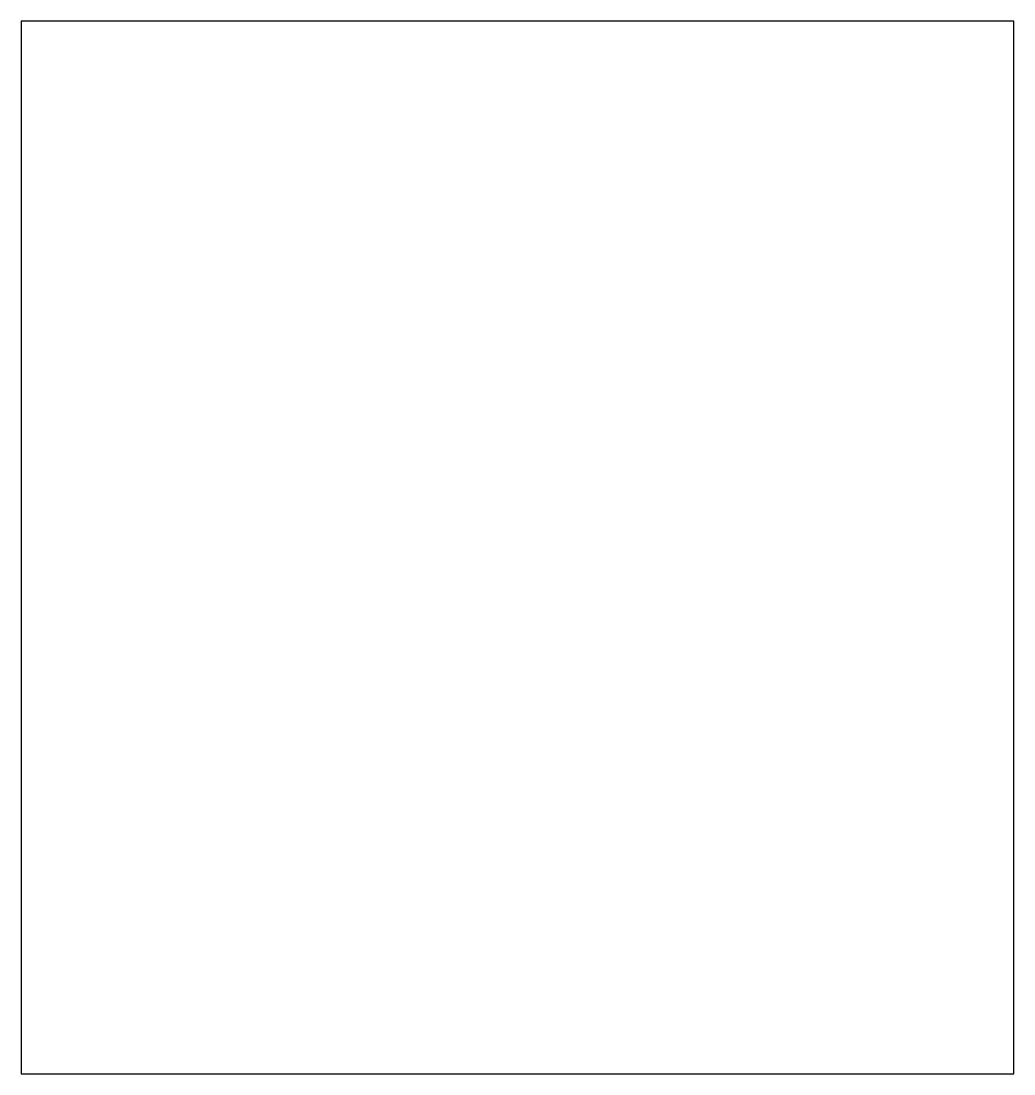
# Model space of a CAD drawing. Extents: x -688 to 0, y -365 to 365.
import ezdxf

# ---------------------------------------------------------------- set-up
doc = ezdxf.new("R2010")
doc.units = 0
doc.layers.get('0').update_dxf_attribs({"linetype": 'CONTINUOUS'})

msp = doc.modelspace()

# ---------------------------------------------------------------- linework, layer by layer
at = {"linetype": 'CONTINUOUS'}
for p, q in [((0, 365), (-688, 365)), ((-688, 365), (-688, -365)), ((0, -365), (0, 365)), ((-688, -365), (0, -365))]:
    msp.add_line(p, q, dxfattribs=at)

doc.saveas('drawing.dxf')
